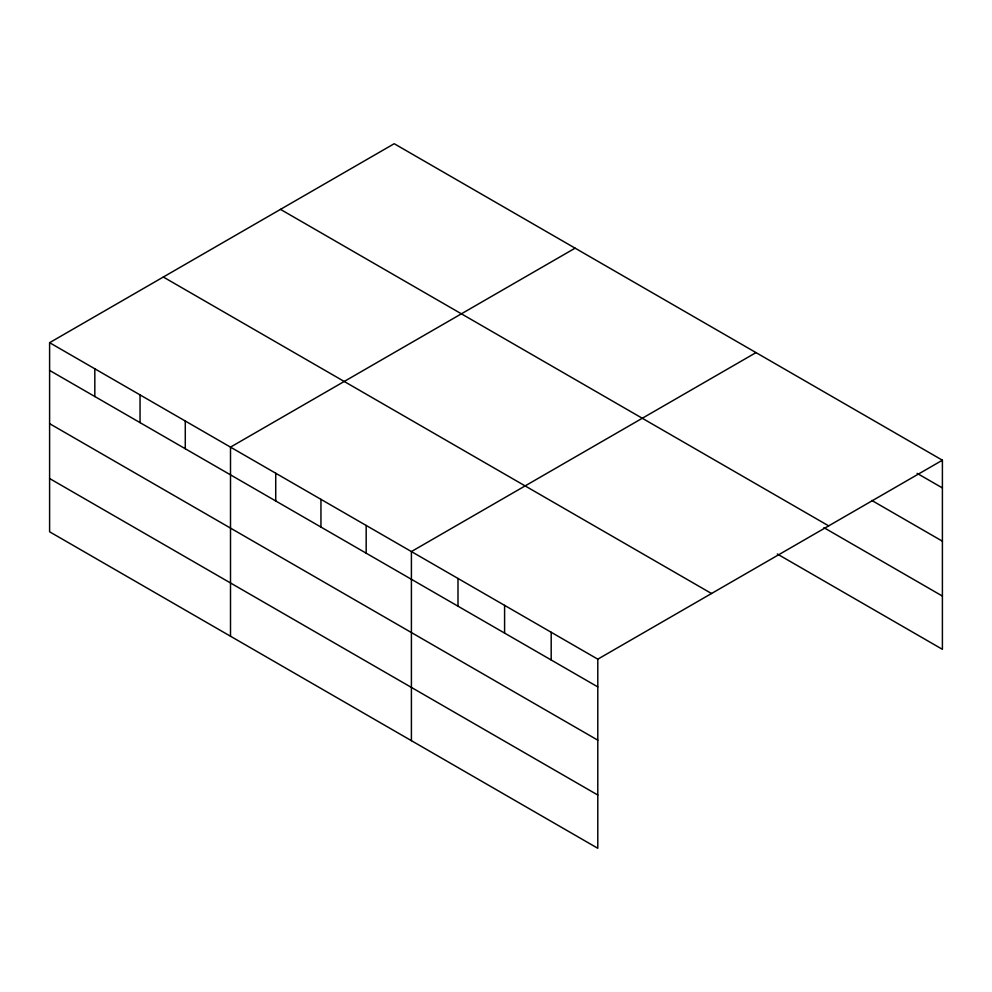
<?xml version="1.0" encoding="UTF-8"?>
<svg xmlns="http://www.w3.org/2000/svg" width="992" height="992" viewBox="0 0 992 992"><rect width="100%" height="100%" fill="white"/><g stroke="black" fill="none" stroke-linecap="round" stroke-linejoin="round"><path stroke-width="1.49" d="M49.6 342.686L597.792 659.172L597.792 848.284L49.6 531.786L49.6 342.686L394.208 143.716L942.4 460.214L942.4 649.314L777.319 554.007M575.112 248.161L230.504 447.119L230.504 636.232M756.016 352.606L411.407 551.564L411.407 740.677M597.792 659.172L942.4 460.214M917.104 473.345L942.4 487.94M871.844 500.464L942.4 541.198M280.488 209.374L828.68 525.872M823.918 527.657L942.4 596.068M163.32 277.028L711.512 593.514M49.6 370.413L597.792 686.898M49.6 423.658L597.792 740.156M49.6 478.528L597.792 795.026M551.192 632.276L551.192 660.002M504.593 605.368L504.593 633.094M457.994 578.472L457.994 606.199M366.172 525.45L366.172 553.189M320.949 499.348L320.949 527.074M275.726 473.234L275.726 500.96M185.281 421.017L185.281 448.744M140.046 394.903L140.046 422.629M94.823 368.788L94.823 396.527"/></g></svg>
